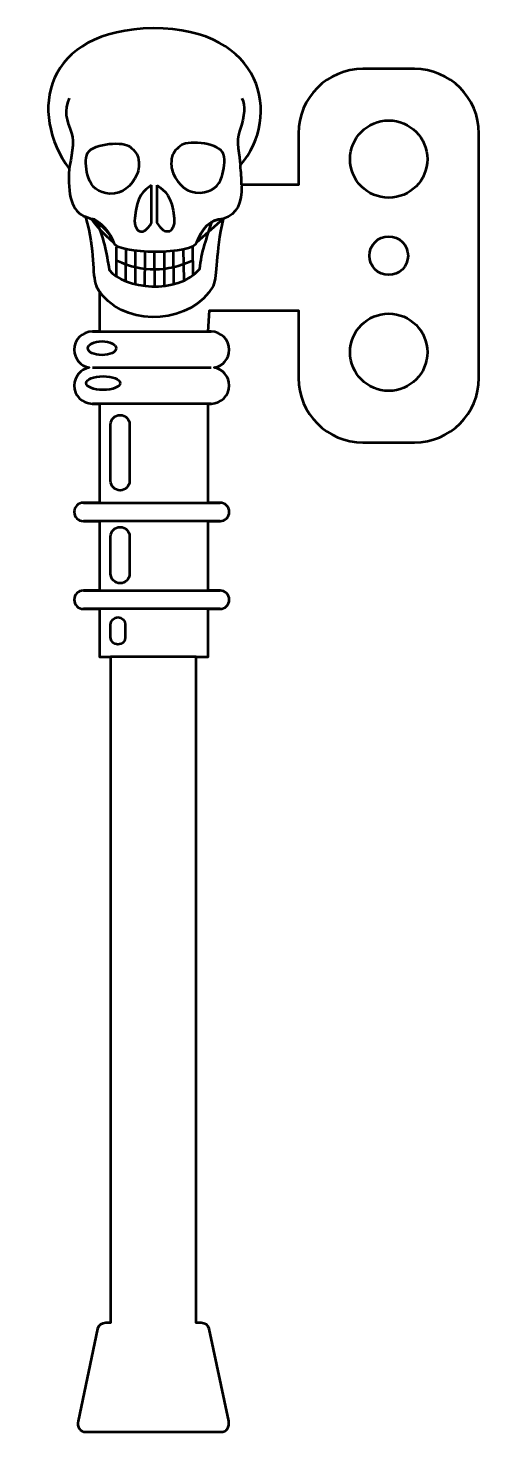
# Model space of a CAD drawing. Header units: centimetres. Extents: x -2.3 to 1.2, y -4.9 to 6.
import ezdxf

# ---------------------------------------------------------------- set-up
doc = ezdxf.new("R2010")
doc.units = ezdxf.units.CM
doc.header["$MEASUREMENT"] = 0
doc.layers.add('Layer 1', color=7, linetype='Continuous')

msp = doc.modelspace()

# ---------------------------------------------------------------- linework, layer by layer
at = {"layer": 'Layer 1', "lineweight": 53}
for centre, major_axis in [((0.5, 5), (0, 0.3)), ((0.5, 5), (0, 0.3)), ((0.5, 4.25), (0, 0.15)), ((0.5, 3.5), (0, 0.3)), ((0.5, 3.5), (0, 0.3))]:
    msp.add_ellipse(centre, major_axis=major_axis, ratio=1, dxfattribs=at)
msp.add_open_spline([(-0.2, 3.3), (-0.2, 3.3), (-0.2, 3.82452), (-0.2, 3.82452), (-0.2, 3.82452), (-0.2, 3.82452), (-0.88984, 3.82452), (-0.88984, 3.82452), (-0.88984, 3.82452), (-0.88984, 3.82452), (-0.90022, 3.66024), (-0.90022, 3.66024), (-0.90022, 3.66024), (-0.90022, 3.66024), (-0.87837, 3.66024), (-0.87837, 3.66024), (-0.87837, 3.66024), (-0.80084, 3.66024), (-0.73738, 3.59681), (-0.73738, 3.51924), (-0.73738, 3.51924), (-0.73738, 3.45012), (-0.7878, 3.3922), (-0.85366, 3.38042), (-0.85366, 3.38042), (-0.7878, 3.36865), (-0.73738, 3.31073), (-0.73738, 3.24161), (-0.73738, 3.24161), (-0.73738, 3.16405), (-0.80084, 3.10061), (-0.87837, 3.10061), (-0.87837, 3.10061), (-0.87837, 3.10061), (-0.90022, 3.10061), (-0.90022, 3.10061), (-0.90022, 3.10061), (-0.90022, 3.10061), (-0.90022, 2.33192), (-0.90022, 2.33192), (-0.90022, 2.33192), (-0.90022, 2.33192), (-0.80895, 2.33192), (-0.80895, 2.33192), (-0.80895, 2.33192), (-0.76959, 2.33192), (-0.73739, 2.29973), (-0.73739, 2.26038), (-0.73739, 2.26038), (-0.73739, 2.221), (-0.76959, 2.18881), (-0.80895, 2.18881), (-0.80895, 2.18881), (-0.80895, 2.18881), (-0.90022, 2.18881), (-0.90022, 2.18881), (-0.90022, 2.18881), (-0.90022, 2.18881), (-0.90022, 1.64998), (-0.90022, 1.64998), (-0.90022, 1.64998), (-0.90022, 1.64998), (-0.80895, 1.64998), (-0.80895, 1.64998), (-0.80895, 1.64998), (-0.76959, 1.64998), (-0.73739, 1.61778), (-0.73739, 1.57841), (-0.73739, 1.57841), (-0.73739, 1.53903), (-0.76959, 1.50683), (-0.80895, 1.50683), (-0.80895, 1.50683), (-0.80895, 1.50683), (-0.90022, 1.50683), (-0.90022, 1.50683), (-0.90022, 1.50683), (-0.90022, 1.50683), (-0.90022, 1.13456), (-0.90022, 1.13456), (-0.90022, 1.13456), (-0.90022, 1.13456), (-0.99566, 1.13456), (-0.99566, 1.13456), (-0.99566, 1.13456), (-0.99566, 1.13456), (-0.99566, -4.03856), (-0.99566, -4.03856), (-0.99566, -4.03856), (-0.99566, -4.03856), (-0.95688, -4.03856), (-0.95688, -4.03856), (-0.95688, -4.03856), (-0.92672, -4.03856), (-0.89794, -4.05812), (-0.89278, -4.08262), (-0.89278, -4.08262), (-0.89278, -4.08262), (-0.74194, -4.80017), (-0.74194, -4.80017), (-0.74194, -4.80017), (-0.7323, -4.84588), (-0.75921, -4.88444), (-0.80202, -4.88444), (-0.80202, -4.88444), (-0.80202, -4.88444), (-1.85099, -4.88444), (-1.85099, -4.88444), (-1.85099, -4.88444), (-1.89378, -4.88444), (-1.92068, -4.84588), (-1.91108, -4.80017), (-1.91108, -4.80017), (-1.91108, -4.80017), (-1.76021, -4.08262), (-1.76021, -4.08262), (-1.76021, -4.08262), (-1.75508, -4.05812), (-1.72627, -4.03856), (-1.69613, -4.03856), (-1.69613, -4.03856), (-1.69613, -4.03856), (-1.65836, -4.03856), (-1.65836, -4.03856), (-1.65836, -4.03856), (-1.65836, -4.03856), (-1.65836, 1.13456), (-1.65836, 1.13456), (-1.65836, 1.13456), (-1.65836, 1.13456), (-1.74505, 1.13456), (-1.74505, 1.13456), (-1.74505, 1.13456), (-1.74505, 1.13456), (-1.74505, 1.50683), (-1.74505, 1.50683), (-1.74505, 1.50683), (-1.74505, 1.50683), (-1.86933, 1.50683), (-1.86933, 1.50683), (-1.86933, 1.50683), (-1.9087, 1.50683), (-1.9409, 1.53903), (-1.9409, 1.57841), (-1.9409, 1.57841), (-1.9409, 1.61778), (-1.9087, 1.64998), (-1.86933, 1.64998), (-1.86933, 1.64998), (-1.86933, 1.64998), (-1.74505, 1.64998), (-1.74505, 1.64998), (-1.74505, 1.64998), (-1.74505, 1.64998), (-1.74505, 2.18881), (-1.74505, 2.18881), (-1.74505, 2.18881), (-1.74505, 2.18881), (-1.86933, 2.18881), (-1.86933, 2.18881), (-1.86933, 2.18881), (-1.9087, 2.18881), (-1.9409, 2.221), (-1.9409, 2.26038), (-1.9409, 2.26038), (-1.9409, 2.29973), (-1.9087, 2.33192), (-1.86933, 2.33192), (-1.86933, 2.33192), (-1.86933, 2.33192), (-1.74505, 2.33192), (-1.74505, 2.33192), (-1.74505, 2.33192), (-1.74505, 2.33192), (-1.74505, 3.10061), (-1.74505, 3.10061), (-1.74505, 3.10061), (-1.74505, 3.10061), (-1.7999, 3.10061), (-1.7999, 3.10061), (-1.7999, 3.10061), (-1.87745, 3.10061), (-1.9409, 3.16405), (-1.9409, 3.24161), (-1.9409, 3.24161), (-1.9409, 3.31073), (-1.89049, 3.36865), (-1.82462, 3.38042), (-1.82462, 3.38042), (-1.89049, 3.3922), (-1.9409, 3.45012), (-1.9409, 3.51924), (-1.9409, 3.51924), (-1.9409, 3.59681), (-1.87745, 3.66024), (-1.7999, 3.66024), (-1.7999, 3.66024), (-1.7999, 3.66024), (-1.74505, 3.66024), (-1.74505, 3.66024), (-1.74505, 3.66024), (-1.74505, 3.66024), (-1.74505, 3.97273), (-1.74505, 3.97273), (-1.74505, 3.97273), (-1.7534, 3.98483), (-1.76124, 3.99743), (-1.76838, 4.01066), (-1.76838, 4.01066), (-1.80872, 4.11233), (-1.7745, 4.27876), (-1.85288, 4.55104), (-1.85288, 4.55104), (-1.96125, 4.59269), (-1.99349, 4.72227), (-1.97983, 4.92347), (-1.97983, 4.92347), (-2.2989, 5.36096), (-2.18095, 6.00602), (-1.32782, 6.01603), (-1.32782, 6.01603), (-0.47381, 6.01748), (-0.32606, 5.3314), (-0.65114, 4.95167), (-0.65114, 4.95167), (-0.6456, 4.89812), (-0.64149, 4.84682), (-0.64134, 4.79953), (-0.64134, 4.79953), (-0.64134, 4.79953), (-0.2, 4.79953), (-0.2, 4.79953), (-0.2, 4.79953), (-0.2, 4.79953), (-0.2, 5.2), (-0.2, 5.2), (-0.2, 5.2), (-0.2, 5.47614), (0.02386, 5.7), (0.3, 5.7), (0.3, 5.7), (0.3, 5.7), (0.7, 5.7), (0.7, 5.7), (0.7, 5.7), (0.97614, 5.7), (1.2, 5.47614), (1.2, 5.2), (1.2, 5.2), (1.2, 5.2), (1.2, 3.3), (1.2, 3.3), (1.2, 3.3), (1.2, 3.02386), (0.97614, 2.8), (0.7, 2.8), (0.7, 2.8), (0.7, 2.8), (0.3, 2.8), (0.3, 2.8), (0.3, 2.8), (0.02386, 2.8), (-0.2, 3.02386), (-0.2, 3.3)], degree=3, knots=[0, 0, 0, 0, 0.01492537, 0.01492537, 0.01492537, 0.01492537, 0.02985075, 0.02985075, 0.02985075, 0.02985075, 0.04477612, 0.04477612, 0.04477612, 0.04477612, 0.05970149, 0.05970149, 0.05970149, 0.05970149, 0.07462687, 0.07462687, 0.07462687, 0.07462687, 0.08955224, 0.08955224, 0.08955224, 0.08955224, 0.10447761, 0.10447761, 0.10447761, 0.10447761, 0.11940299, 0.11940299, 0.11940299, 0.11940299, 0.13432836, 0.13432836, 0.13432836, 0.13432836, 0.14925373, 0.14925373, 0.14925373, 0.14925373, 0.1641791, 0.1641791, 0.1641791, 0.1641791, 0.17910448, 0.17910448, 0.17910448, 0.17910448, 0.19402985, 0.19402985, 0.19402985, 0.19402985, 0.20895522, 0.20895522, 0.20895522, 0.20895522, 0.2238806, 0.2238806, 0.2238806, 0.2238806, 0.23880597, 0.23880597, 0.23880597, 0.23880597, 0.25373134, 0.25373134, 0.25373134, 0.25373134, 0.26865672, 0.26865672, 0.26865672, 0.26865672, 0.28358209, 0.28358209, 0.28358209, 0.28358209, 0.29850746, 0.29850746, 0.29850746, 0.29850746, 0.31343284, 0.31343284, 0.31343284, 0.31343284, 0.32835821, 0.32835821, 0.32835821, 0.32835821, 0.34328358, 0.34328358, 0.34328358, 0.34328358, 0.35820896, 0.35820896, 0.35820896, 0.35820896, 0.37313433, 0.37313433, 0.37313433, 0.37313433, 0.3880597, 0.3880597, 0.3880597, 0.3880597, 0.40298507, 0.40298507, 0.40298507, 0.40298507, 0.41791045, 0.41791045, 0.41791045, 0.41791045, 0.43283582, 0.43283582, 0.43283582, 0.43283582, 0.44776119, 0.44776119, 0.44776119, 0.44776119, 0.46268657, 0.46268657, 0.46268657, 0.46268657, 0.47761194, 0.47761194, 0.47761194, 0.47761194, 0.49253731, 0.49253731, 0.49253731, 0.49253731, 0.50746269, 0.50746269, 0.50746269, 0.50746269, 0.52238806, 0.52238806, 0.52238806, 0.52238806, 0.53731343, 0.53731343, 0.53731343, 0.53731343, 0.55223881, 0.55223881, 0.55223881, 0.55223881, 0.56716418, 0.56716418, 0.56716418, 0.56716418, 0.58208955, 0.58208955, 0.58208955, 0.58208955, 0.59701493, 0.59701493, 0.59701493, 0.59701493, 0.6119403, 0.6119403, 0.6119403, 0.6119403, 0.62686567, 0.62686567, 0.62686567, 0.62686567, 0.64179104, 0.64179104, 0.64179104, 0.64179104, 0.65671642, 0.65671642, 0.65671642, 0.65671642, 0.67164179, 0.67164179, 0.67164179, 0.67164179, 0.68656716, 0.68656716, 0.68656716, 0.68656716, 0.70149254, 0.70149254, 0.70149254, 0.70149254, 0.71641791, 0.71641791, 0.71641791, 0.71641791, 0.73134328, 0.73134328, 0.73134328, 0.73134328, 0.74626866, 0.74626866, 0.74626866, 0.74626866, 0.76119403, 0.76119403, 0.76119403, 0.76119403, 0.7761194, 0.7761194, 0.7761194, 0.7761194, 0.79104478, 0.79104478, 0.79104478, 0.79104478, 0.80597015, 0.80597015, 0.80597015, 0.80597015, 0.82089552, 0.82089552, 0.82089552, 0.82089552, 0.8358209, 0.8358209, 0.8358209, 0.8358209, 0.85074627, 0.85074627, 0.85074627, 0.85074627, 0.86567164, 0.86567164, 0.86567164, 0.86567164, 0.88059701, 0.88059701, 0.88059701, 0.88059701, 0.89552239, 0.89552239, 0.89552239, 0.89552239, 0.91044776, 0.91044776, 0.91044776, 0.91044776, 0.92537313, 0.92537313, 0.92537313, 0.92537313, 0.94029851, 0.94029851, 0.94029851, 0.94029851, 0.95522388, 0.95522388, 0.95522388, 0.95522388, 0.97014925, 0.97014925, 0.97014925, 0.97014925, 1, 1, 1, 1], dxfattribs=at)
at = {"layer": 'Layer 1', "color": 5, "lineweight": 53}
for points, knots in [([(-1.97983, 5.47327), (-2.02326, 5.37279), (-2.00244, 5.30853), (-1.96152, 5.20154), (-1.96152, 5.20154), (-1.93595, 5.13516), (-1.96697, 5.0022), (-1.97983, 4.92347)], [0, 0, 0, 0, 0.33333333, 0.33333333, 0.33333333, 0.33333333, 1, 1, 1, 1]), ([(-0.64056, 5.47327), (-0.61024, 5.40964), (-0.61586, 5.34608), (-0.65784, 5.2167), (-0.65784, 5.2167), (-0.68643, 5.14152), (-0.65759, 5.02685), (-0.65114, 4.95166)], [0, 0, 0, 0, 0.33333333, 0.33333333, 0.33333333, 0.33333333, 1, 1, 1, 1]), ([(-1.84424, 5.03052), (-1.85828, 4.97889), (-1.84866, 4.91291), (-1.83005, 4.85474), (-1.83005, 4.85474), (-1.80676, 4.78183), (-1.75383, 4.73855), (-1.66475, 4.73139), (-1.66475, 4.73139), (-1.56188, 4.72881), (-1.49635, 4.78844), (-1.45259, 4.88435), (-1.45259, 4.88435), (-1.44048, 4.9133), (-1.43289, 4.96169), (-1.44519, 5.01512), (-1.44519, 5.01512), (-1.45241, 5.0423), (-1.48657, 5.08263), (-1.51981, 5.10331), (-1.51981, 5.10331), (-1.58061, 5.13979), (-1.82068, 5.11912), (-1.84424, 5.03052)], [0, 0, 0, 0, 0.14285714, 0.14285714, 0.14285714, 0.14285714, 0.28571429, 0.28571429, 0.28571429, 0.28571429, 0.42857143, 0.42857143, 0.42857143, 0.42857143, 0.57142857, 0.57142857, 0.57142857, 0.57142857, 0.71428571, 0.71428571, 0.71428571, 0.71428571, 1, 1, 1, 1]), ([(-0.78207, 5.03711), (-0.78207, 5.03711), (-0.78207, 5.03711), (-0.78207, 5.03711), (-0.78207, 5.03711), (-0.76803, 4.98548), (-0.77765, 4.91949), (-0.79625, 4.86133), (-0.79625, 4.86133), (-0.81954, 4.78841), (-0.87247, 4.74514), (-0.96155, 4.73798), (-0.96155, 4.73798), (-1.06443, 4.7354), (-1.12995, 4.79503), (-1.17372, 4.89094), (-1.17372, 4.89094), (-1.18583, 4.91988), (-1.19341, 4.96828), (-1.18113, 5.02171), (-1.18113, 5.02171), (-1.17389, 5.0489), (-1.13973, 5.08922), (-1.10649, 5.10989), (-1.10649, 5.10989), (-1.04569, 5.14638), (-0.80562, 5.12571), (-0.78207, 5.03711)], [0, 0, 0, 0, 0.125, 0.125, 0.125, 0.125, 0.25, 0.25, 0.25, 0.25, 0.375, 0.375, 0.375, 0.375, 0.5, 0.5, 0.5, 0.5, 0.625, 0.625, 0.625, 0.625, 0.75, 0.75, 0.75, 0.75, 1, 1, 1, 1]), ([(-1.34034, 4.798), (-1.34034, 4.798), (-1.34034, 4.798), (-1.34034, 4.798), (-1.34034, 4.798), (-1.34034, 4.798), (-1.34034, 4.50689), (-1.34034, 4.50689), (-1.34034, 4.50689), (-1.3834, 4.44141), (-1.39846, 4.43648), (-1.42298, 4.43782), (-1.42298, 4.43782), (-1.45528, 4.43771), (-1.47708, 4.48601), (-1.47109, 4.54143), (-1.47109, 4.54143), (-1.45525, 4.7171), (-1.40196, 4.75328), (-1.34034, 4.798)], [0, 0, 0, 0, 0.16666667, 0.16666667, 0.16666667, 0.16666667, 0.33333333, 0.33333333, 0.33333333, 0.33333333, 0.5, 0.5, 0.5, 0.5, 0.66666667, 0.66666667, 0.66666667, 0.66666667, 1, 1, 1, 1]), ([(-1.29642, 4.79687), (-1.29642, 4.79687), (-1.29642, 4.79687), (-1.29642, 4.79687), (-1.29642, 4.79687), (-1.29642, 4.79687), (-1.29642, 4.50575), (-1.29642, 4.50575), (-1.29642, 4.50575), (-1.25337, 4.44027), (-1.23831, 4.43531), (-1.21378, 4.43668), (-1.21378, 4.43668), (-1.18147, 4.43655), (-1.15969, 4.48487), (-1.16567, 4.54029), (-1.16567, 4.54029), (-1.18149, 4.71594), (-1.23479, 4.75211), (-1.29642, 4.79687)], [0, 0, 0, 0, 0.16666667, 0.16666667, 0.16666667, 0.16666667, 0.33333333, 0.33333333, 0.33333333, 0.33333333, 0.5, 0.5, 0.5, 0.5, 0.66666667, 0.66666667, 0.66666667, 0.66666667, 1, 1, 1, 1]), ([(-0.64135, 4.79103), (-0.64226, 4.66421), (-0.67337, 4.5675), (-0.78506, 4.53579), (-0.78506, 4.53579), (-0.84849, 4.26912), (-0.82473, 4.10112), (-0.8626, 4.01417), (-0.8626, 4.01417), (-1.02608, 3.72538), (-1.50926, 3.69075), (-1.7208, 3.9409), (-1.7208, 3.9409), (-1.73873, 3.9621), (-1.75471, 3.98534), (-1.76838, 4.01065)], [0, 0, 0, 0, 0.2, 0.2, 0.2, 0.2, 0.4, 0.4, 0.4, 0.4, 0.6, 0.6, 0.6, 0.6, 1, 1, 1, 1]), ([(-1.63383, 4.34934), (-1.63383, 4.34934), (-1.63383, 4.34934), (-1.63383, 4.34934), (-1.63383, 4.34934), (-1.68384, 4.51647), (-1.98444, 4.67217), (-1.63383, 4.34934)], [0, 0, 0, 0, 0.33333333, 0.33333333, 0.33333333, 0.33333333, 1, 1, 1, 1]), ([(-1.76838, 4.51675), (-1.71653, 4.39851), (-1.68881, 4.27064), (-1.66968, 4.13931), (-1.66968, 4.13931), (-1.55092, 3.98895), (-1.14147, 3.94459), (-0.96657, 4.14669), (-0.96657, 4.14669), (-0.95472, 4.2723), (-0.91071, 4.39433), (-0.87036, 4.51675)], [0, 0, 0, 0, 0.25, 0.25, 0.25, 0.25, 0.5, 0.5, 0.5, 0.5, 1, 1, 1, 1]), ([(-0.99041, 4.35396), (-0.99041, 4.35396), (-0.99041, 4.35396), (-0.99041, 4.35396), (-0.99041, 4.35396), (-0.94941, 4.45753), (-0.89385, 4.53161), (-0.78506, 4.53579), (-0.78506, 4.53579), (-0.78506, 4.53579), (-0.99041, 4.35396), (-0.99041, 4.35396)], [0, 0, 0, 0, 0.25, 0.25, 0.25, 0.25, 0.5, 0.5, 0.5, 0.5, 1, 1, 1, 1]), ([(-1.61491, 3.53139), (-1.61491, 3.56091), (-1.66426, 3.58487), (-1.72511, 3.58487), (-1.72511, 3.58487), (-1.78599, 3.58487), (-1.83531, 3.56091), (-1.83531, 3.53139), (-1.83531, 3.53139), (-1.83531, 3.50187), (-1.78599, 3.47793), (-1.72511, 3.47793), (-1.72511, 3.47793), (-1.66426, 3.47793), (-1.61491, 3.50187), (-1.61491, 3.53139)], [0, 0, 0, 0, 0.2, 0.2, 0.2, 0.2, 0.4, 0.4, 0.4, 0.4, 0.6, 0.6, 0.6, 0.6, 1, 1, 1, 1]), ([(-1.58397, 3.26075), (-1.58397, 3.29), (-1.6432, 3.31367), (-1.71626, 3.31367), (-1.71626, 3.31367), (-1.7893, 3.31367), (-1.84855, 3.29), (-1.84855, 3.26075), (-1.84855, 3.26075), (-1.84855, 3.23153), (-1.7893, 3.20784), (-1.71626, 3.20784), (-1.71626, 3.20784), (-1.6432, 3.20784), (-1.58397, 3.23153), (-1.58397, 3.26075)], [0, 0, 0, 0, 0.2, 0.2, 0.2, 0.2, 0.4, 0.4, 0.4, 0.4, 0.6, 0.6, 0.6, 0.6, 1, 1, 1, 1]), ([(-1.58479, 3.0125), (-1.62527, 3.0125), (-1.65837, 2.97938), (-1.65837, 2.93891), (-1.65837, 2.93891), (-1.65837, 2.93891), (-1.65837, 2.5009), (-1.65837, 2.5009), (-1.65837, 2.5009), (-1.65837, 2.46042), (-1.62527, 2.42731), (-1.58479, 2.42731), (-1.58479, 2.42731), (-1.54431, 2.42731), (-1.51121, 2.46042), (-1.51121, 2.5009), (-1.51121, 2.5009), (-1.51121, 2.5009), (-1.51121, 2.93891), (-1.51121, 2.93891), (-1.51121, 2.93891), (-1.51121, 2.97938), (-1.54431, 3.0125), (-1.58479, 3.0125)], [0, 0, 0, 0, 0.14285714, 0.14285714, 0.14285714, 0.14285714, 0.28571429, 0.28571429, 0.28571429, 0.28571429, 0.42857143, 0.42857143, 0.42857143, 0.42857143, 0.57142857, 0.57142857, 0.57142857, 0.57142857, 0.71428571, 0.71428571, 0.71428571, 0.71428571, 1, 1, 1, 1]), ([(-1.58479, 2.14289), (-1.62527, 2.14289), (-1.65837, 2.10976), (-1.65837, 2.0693), (-1.65837, 2.0693), (-1.65837, 2.0693), (-1.65837, 1.77991), (-1.65837, 1.77991), (-1.65837, 1.77991), (-1.65837, 1.73945), (-1.62527, 1.70632), (-1.58479, 1.70632), (-1.58479, 1.70632), (-1.54431, 1.70632), (-1.51121, 1.73945), (-1.51121, 1.77991), (-1.51121, 1.77991), (-1.51121, 1.77991), (-1.51121, 2.0693), (-1.51121, 2.0693), (-1.51121, 2.0693), (-1.51121, 2.10976), (-1.54431, 2.14289), (-1.58479, 2.14289)], [0, 0, 0, 0, 0.14285714, 0.14285714, 0.14285714, 0.14285714, 0.28571429, 0.28571429, 0.28571429, 0.28571429, 0.42857143, 0.42857143, 0.42857143, 0.42857143, 0.57142857, 0.57142857, 0.57142857, 0.57142857, 0.71428571, 0.71428571, 0.71428571, 0.71428571, 1, 1, 1, 1]), ([(-1.60133, 1.44175), (-1.63271, 1.44175), (-1.65837, 1.41609), (-1.65837, 1.38469), (-1.65837, 1.38469), (-1.65837, 1.38469), (-1.65837, 1.28713), (-1.65837, 1.28713), (-1.65837, 1.28713), (-1.65837, 1.25574), (-1.63271, 1.23007), (-1.60133, 1.23007), (-1.60133, 1.23007), (-1.56995, 1.23007), (-1.54428, 1.25574), (-1.54428, 1.28713), (-1.54428, 1.28713), (-1.54428, 1.28713), (-1.54428, 1.38469), (-1.54428, 1.38469), (-1.54428, 1.38469), (-1.54428, 1.41609), (-1.56995, 1.44175), (-1.60133, 1.44175)], [0, 0, 0, 0, 0.14285714, 0.14285714, 0.14285714, 0.14285714, 0.28571429, 0.28571429, 0.28571429, 0.28571429, 0.42857143, 0.42857143, 0.42857143, 0.42857143, 0.57142857, 0.57142857, 0.57142857, 0.57142857, 0.71428571, 0.71428571, 0.71428571, 0.71428571, 1, 1, 1, 1])]:
    msp.add_open_spline(points, degree=3, knots=knots, dxfattribs=at)
for points in [[(-1.63383, 4.34934), (-1.65983, 4.43621), (-1.76344, 4.52305), (-1.85288, 4.55103)], [(-0.99041, 4.35396), (-0.94941, 4.45753), (-0.89385, 4.53161), (-0.78506, 4.53579)], [(-0.99041, 4.35396), (-1.00449, 4.25224), (-1.61541, 4.25875), (-1.63383, 4.34934)], [(-1.61172, 4.09243), (-1.61172, 4.09243), (-1.61172, 4.3194), (-1.61172, 4.3194)], [(-1.5414, 4.05047), (-1.5414, 4.05047), (-1.53893, 4.29966), (-1.53893, 4.29966)], [(-1.46616, 4.03321), (-1.46616, 4.03321), (-1.46492, 4.28733), (-1.46492, 4.28733)], [(-1.39215, 4.01965), (-1.39215, 4.02458), (-1.39092, 4.28115), (-1.39092, 4.28115)], [(-1.31566, 4.01102), (-1.31566, 4.01102), (-1.31691, 4.27867), (-1.31691, 4.27867)], [(-1.23918, 4.02089), (-1.23918, 4.02089), (-1.24042, 4.27992), (-1.24042, 4.27992)], [(-1.16888, 4.03197), (-1.16888, 4.03197), (-1.17134, 4.28733), (-1.17134, 4.28733)], [(-1.0887, 4.06158), (-1.0887, 4.06158), (-1.09239, 4.2972), (-1.09239, 4.2972)], [(-1.01838, 4.10228), (-1.01838, 4.10228), (-1.02085, 4.32063), (-1.02085, 4.32063)], [(-1.02332, 4.20961), (-1.22457, 4.12194), (-1.40347, 4.11571), (-1.61048, 4.20961)], [(-1.7999, 3.66024), (-1.7999, 3.66024), (-0.87837, 3.66024), (-0.87837, 3.66024)], [(-1.7999, 3.38261), (-1.7999, 3.38261), (-0.87837, 3.38261), (-0.87837, 3.38261)], [(-0.87837, 3.10061), (-0.87837, 3.10061), (-1.7999, 3.10061), (-1.7999, 3.10061)], [(-1.86933, 2.33192), (-1.86933, 2.33192), (-0.80895, 2.33192), (-0.80895, 2.33192)], [(-0.80895, 2.1888), (-0.80895, 2.1888), (-1.86933, 2.1888), (-1.86933, 2.1888)], [(-1.86933, 1.64998), (-1.86933, 1.64998), (-0.80895, 1.64998), (-0.80895, 1.64998)], [(-0.80895, 1.50683), (-0.80895, 1.50683), (-1.86933, 1.50683), (-1.86933, 1.50683)], [(-0.99566, 1.13456), (-0.99566, 1.13456), (-1.65836, 1.13456), (-1.65836, 1.13456)]]:
    msp.add_open_spline(points, degree=3, dxfattribs=at)

doc.saveas('drawing.dxf')
